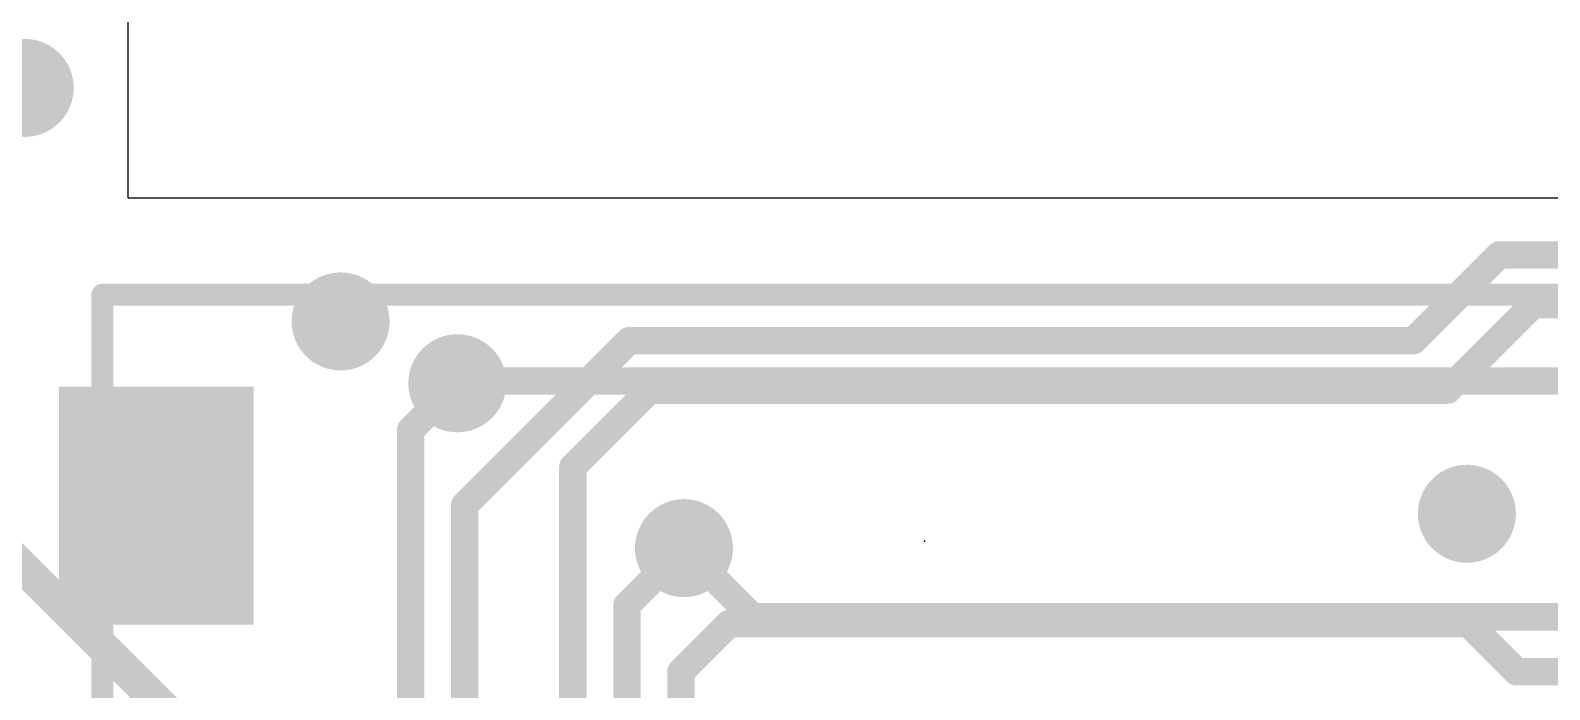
# Model space of a CAD drawing. Extents: x -59 to 59, y -28 to 22.
# Drawn here: x 23.53 to 37.58, y -11.79 to -5.69 of the extents above; entities that cross this region are included whole.
import ezdxf

# ---------------------------------------------------------------- set-up
doc = ezdxf.new("R2010")
doc.units = 0
for name, color, linetype in [('1', 12, 'CONTINUOUS'), ('16', 5, 'CONTINUOUS'), ('18', 110, 'CONTINUOUS'), ('20', 4, 'CONTINUOUS'), ('21', 40, 'CONTINUOUS'), ('24', 53, 'CONTINUOUS'), ('51', 253, 'CONTINUOUS')]:
    doc.layers.add(name, color=color, linetype=linetype)

# ---------------------------------------------------------------- blocks, each defined once
blk = doc.blocks.new('RECT')
blk.add_solid([(-0.5, -0.5), (0.5, -0.5), (-0.5, 0.5), (0.5, 0.5)])
blk = doc.blocks.new('ROUNDV')
at = {"const_width": 0.5}
blk.add_lwpolyline([(0, -0.25, 1), (0, 0.25, 1), (0, -0.25)], format="xyb", dxfattribs=at)

msp = doc.modelspace()

# ---------------------------------------------------------------- linework, layer by layer
at = {"layer": '1', "const_width": 0.254}
for points in [[(36.3206, -8.5598), (37.112, -7.7684)], [(37.112, -7.7684), (39.8925, -7.7684)], [(36.6369, -9.017), (37.4283, -8.2256)], [(40.0819, -8.2256), (37.4283, -8.2256)], [(27.5475, -10.0804), (29.0681, -8.5598)], [(29.0681, -8.5598), (36.3206, -8.5598)], [(27.4795, -8.9535), (27.0475, -9.3855)], [(28.5475, -9.727), (29.2575, -9.017)], [(29.2575, -9.017), (36.6369, -9.017)], [(27.0475, -9.3855), (27.0475, -13.136)], [(28.5475, -13.136), (28.5475, -9.727)], [(27.5475, -13.136), (27.5475, -10.0804)], [(29.0475, -11.005), (29.575, -10.4775)], [(29.0475, -13.136), (29.0475, -11.005)], [(29.5475, -11.6205), (29.992, -11.176)], [(29.992, -11.176), (36.83, -11.176)], [(36.83, -11.176), (37.2745, -11.6205)], [(29.5475, -13.136), (29.5475, -11.6205)], [(37.2745, -11.6205), (40.4335, -11.6205)]]:
    msp.add_lwpolyline(points, dxfattribs=at)
at = {"layer": '1', "const_width": 0.127}
for points in [[(37.112, -7.7049, 1), (37.112, -7.8319)], [(37.1569, -7.8133, 1), (37.0671, -7.7235)], [(37.4283, -8.1621, 1), (37.4283, -8.2891)], [(37.4732, -8.2705, 1), (37.3834, -8.1807)], [(29.0681, -8.4963, 1), (29.0681, -8.6233)], [(29.113, -8.6047, 1), (29.0232, -8.5149)], [(36.2757, -8.5149, 1), (36.3655, -8.6047)], [(36.3206, -8.6233, 1), (36.3206, -8.4963)], [(27.5244, -8.9984, 1), (27.4346, -8.9086)], [(29.2575, -8.9535, 1), (29.2575, -9.0805)], [(29.3024, -9.0619, 1), (29.2126, -8.9721)], [(36.592, -8.9721, 1), (36.6818, -9.0619)], [(36.6369, -9.0805, 1), (36.6369, -8.9535)], [(27.111, -9.3855, 1), (26.984, -9.3855)], [(27.0026, -9.3406, 1), (27.0924, -9.4304)], [(28.611, -9.727, 1), (28.484, -9.727)], [(28.5026, -9.6821, 1), (28.5924, -9.7719)], [(27.611, -10.0804, 1), (27.484, -10.0804)], [(27.5026, -10.0355, 1), (27.5924, -10.1253)], [(29.6199, -10.5224, 1), (29.5301, -10.4326)], [(29.111, -11.005, 1), (28.984, -11.005)], [(29.0026, -10.9601, 1), (29.0924, -11.0499)], [(29.992, -11.1125, 1), (29.992, -11.2395)], [(30.0369, -11.2209, 1), (29.9471, -11.1311)], [(36.8749, -11.1311, 1), (36.7851, -11.2209)], [(36.83, -11.2395, 1), (36.83, -11.1125)], [(29.611, -11.6205, 1), (29.484, -11.6205)], [(29.5026, -11.5756, 1), (29.5924, -11.6654)], [(37.2745, -11.557, 1), (37.2745, -11.684)], [(37.2296, -11.6654, 1), (37.3194, -11.5756)]]:
    msp.add_lwpolyline(points, format="xyb", dxfattribs=at)
at = {"layer": '16'}
for points, const_width in [([(25.384, -12.573), (20.685, -7.874)], 0.3048), ([(27.5009, -8.9321), (27.4795, -8.9535)], 0.254), ([(40.3135, -8.9321), (27.5009, -8.9321)], 0.254), ([(29.575, -10.4775), (30.21, -11.1125)], 0.254), ([(42.783, -11.1125), (30.21, -11.1125)], 0.254)]:
    msp.add_lwpolyline(points, dxfattribs=dict(at, const_width=const_width))
at = {"layer": '16', "const_width": 0.127}
for points in [[(27.4346, -8.9086, 1), (27.5244, -8.9984)], [(27.5009, -8.8686, 1), (27.5009, -8.9956)], [(27.5458, -8.977, 1), (27.456, -8.8872)], [(29.6199, -10.4326, 1), (29.5301, -10.5224)], [(30.21, -11.049, 1), (30.21, -11.176)], [(30.1651, -11.1574, 1), (30.2549, -11.0676)]]:
    msp.add_lwpolyline(points, format="xyb", dxfattribs=at)
at = {"layer": '20'}
for p, q in [((24.4315, -3.4925), (24.4315, -7.239)), ((24.4315, -7.239), (39.862, -7.239))]:
    msp.add_line(p, q, dxfattribs=at)
at = {"layer": '21', "const_width": 0.2032}
msp.add_lwpolyline([(24.1975, -12.536), (24.1975, -11.336)], dxfattribs=at)
at = {"layer": '21', "const_width": 0.1016}
msp.add_lwpolyline([(24.2483, -11.336, 1), (24.1467, -11.336)], format="xyb", dxfattribs=at)
at = {"layer": '24'}
msp.add_point((31.7975, -10.414), dxfattribs=at)
at = {"layer": '51', "const_width": 0.2032}
for points in [[(39.2975, -8.136), (24.1975, -8.136)], [(24.1975, -12.536), (24.1975, -8.136)]]:
    msp.add_lwpolyline(points, dxfattribs=at)
at = {"layer": '51', "const_width": 0.1016}
for points in [[(24.1975, -8.0852, 1), (24.1975, -8.1868)], [(24.2483, -8.136, 1), (24.1467, -8.136)]]:
    msp.add_lwpolyline(points, format="xyb", dxfattribs=at)

# ---------------------------------------------------------------- block references
at = {"layer": '1', "xscale": 1.8, "yscale": 2.2, "rotation": 180}
msp.add_blockref('RECT', (24.6975, -10.086), dxfattribs=at)
at = {"layer": '18', "xscale": 0.9064, "yscale": 0.9064}
for p in [(23.479, -6.223), (23.479, -6.223), (26.4, -8.382), (26.4, -8.382), (27.4795, -8.9535), (27.4795, -8.9535), (36.814, -10.16), (36.814, -10.16), (29.575, -10.4775), (29.575, -10.4775)]:
    msp.add_blockref('ROUNDV', p, dxfattribs=at)

doc.saveas('drawing.dxf')
